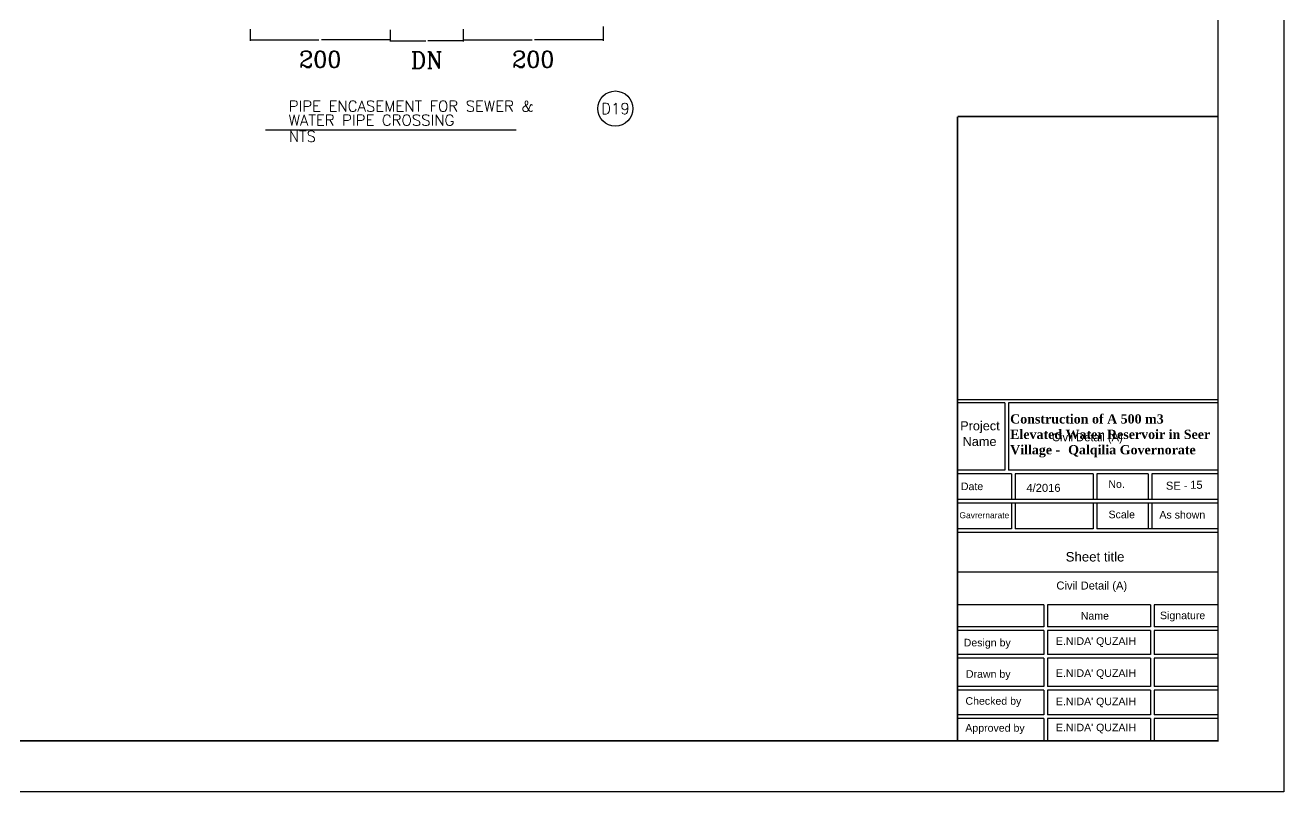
# Model space of a CAD drawing. Extents: x 166525 to 167198, y 178739 to 179747.
# Drawn here: x 167074.49 to 167104.45, y 178909.36 to 178927.59 of the extents above; entities that cross this region are included whole.
import ezdxf
from ezdxf.enums import TextEntityAlignment as Align

# ---------------------------------------------------------------- set-up
doc = ezdxf.new("R2010")
doc.units = 0
doc.header["$MEASUREMENT"] = 0
doc.layers.get('0').update_dxf_attribs({"linetype": 'CONTINUOUS'})
for name, color, linetype in [('1', 7, 'CONTINUOUS'), ('2', 7, 'CONTINUOUS'), ('COVER', 7, 'CONTINUOUS'), ('MHATCH', 8, 'CONTINUOUS'), ('TXT', 6, 'CONTINUOUS'), ('X', 7, 'CONTINUOUS')]:
    doc.layers.add(name, color=color, linetype=linetype)
doc.layers.add('Frame-PW - KA_FRAME', color=7, linetype='CONTINUOUS', lineweight=80)
doc.styles.add('ROMANC', font='romanc', dxfattribs={"height": 30})

# ---------------------------------------------------------------- blocks, each defined once
blk = doc.blocks.new('_ARCHTICK')
at = {"color": 0, "linetype": 'ByBlock', "const_width": 0.15}
blk.add_lwpolyline([(-0.5, -0.5), (0.5, 0.5)], dxfattribs=at)

msp = doc.modelspace()

# ---------------------------------------------------------------- linework, layer by layer
for p, q in [((167102.88082, 178918.67898), (167096.68207, 178918.67898)), ((167097.80673, 178918.6144), (167096.68207, 178918.6144)), ((167097.80673, 178918.6144), (167097.80673, 178917.01191)), ((167102.88082, 178918.6144), (167097.89417, 178918.6144)), ((167097.89417, 178918.6144), (167097.89417, 178917.01191)), ((167097.80673, 178917.01191), (167096.68207, 178917.01191)), ((167097.96602, 178916.92446), (167096.68207, 178916.92446)), ((167102.88082, 178917.01191), (167097.89417, 178917.01191)), ((167097.96602, 178916.92446), (167097.96602, 178916.31235)), ((167099.91056, 178916.92446), (167098.05346, 178916.92446)), ((167098.05346, 178916.92446), (167098.05346, 178916.31235)), ((167099.91056, 178916.92446), (167099.91056, 178916.31235)), ((167099.99801, 178916.92446), (167099.99801, 178916.31235)), ((167101.22168, 178916.92446), (167099.99801, 178916.92446)), ((167101.22168, 178916.92446), (167101.22168, 178916.31235)), ((167102.88082, 178916.92446), (167101.30912, 178916.92446)), ((167101.30912, 178916.92446), (167101.30912, 178916.31235)), ((167102.88082, 178916.31235), (167096.68207, 178916.31235)), ((167097.96602, 178916.31235), (167096.68207, 178916.31235)), ((167102.88082, 178916.22491), (167096.68207, 178916.22491)), ((167097.96602, 178916.22491), (167096.68207, 178916.22491)), ((167097.96602, 178916.22491), (167097.96602, 178915.6128)), ((167099.91056, 178916.31235), (167098.05346, 178916.31235)), ((167099.91056, 178916.22491), (167098.05346, 178916.22491)), ((167098.05346, 178916.22491), (167098.05346, 178915.6128)), ((167099.91056, 178916.22491), (167099.91056, 178915.6128)), ((167101.22168, 178916.31235), (167099.99801, 178916.31235)), ((167101.22168, 178916.22491), (167099.99801, 178916.22491)), ((167099.99801, 178916.22491), (167099.99801, 178915.6128)), ((167101.22168, 178916.22491), (167101.22168, 178915.6128)), ((167101.30912, 178916.22491), (167101.30912, 178915.6128)), ((167097.96602, 178915.6128), (167096.68207, 178915.6128)), ((167099.91056, 178915.6128), (167098.05346, 178915.6128)), ((167102.88082, 178915.6128), (167099.99801, 178915.6128)), ((167102.88082, 178915.52535), (167096.68207, 178915.52535)), ((167102.88082, 178914.57873), (167096.68207, 178914.57873)), ((167098.73557, 178913.80764), (167096.68207, 178913.80764)), ((167098.73557, 178913.80764), (167098.73557, 178913.28298)), ((167101.27147, 178913.80764), (167098.82302, 178913.80764)), ((167098.82302, 178913.80764), (167098.82302, 178913.28298)), ((167101.27147, 178913.80764), (167101.27147, 178913.28298)), ((167102.88082, 178913.80764), (167101.35891, 178913.80764)), ((167101.35891, 178913.80764), (167101.35891, 178913.28298)), ((167098.73557, 178913.28298), (167096.68207, 178913.28298)), ((167098.73557, 178913.19553), (167096.68207, 178913.19553)), ((167098.73557, 178913.19553), (167098.73557, 178912.62401)), ((167101.27147, 178913.28298), (167098.82302, 178913.28298)), ((167101.27147, 178913.19553), (167098.82302, 178913.19553)), ((167098.82302, 178913.19553), (167098.82302, 178912.62401)), ((167101.27147, 178913.19553), (167101.27147, 178912.62401)), ((167102.88082, 178913.28298), (167101.35891, 178913.28298)), ((167102.88082, 178913.19553), (167101.35891, 178913.19553)), ((167101.35891, 178913.19553), (167101.35891, 178912.62401)), ((167098.73557, 178912.62401), (167096.68207, 178912.62401)), ((167101.27147, 178912.62401), (167098.82302, 178912.62401)), ((167102.88082, 178912.62401), (167101.35891, 178912.62401)), ((167098.73557, 178912.53657), (167096.68207, 178912.53657)), ((167098.73557, 178912.53657), (167098.73557, 178911.86273)), ((167101.27147, 178912.53657), (167098.82302, 178912.53657)), ((167098.82302, 178912.53657), (167098.82302, 178911.86273)), ((167101.27147, 178912.53657), (167101.27147, 178911.86273)), ((167102.88082, 178912.53657), (167101.35891, 178912.53657)), ((167101.35891, 178912.53657), (167101.35891, 178911.86273)), ((167098.73557, 178911.86273), (167096.68207, 178911.86273)), ((167098.73557, 178911.77529), (167096.68207, 178911.77529)), ((167098.73557, 178911.77529), (167098.73557, 178911.1889)), ((167101.27147, 178911.86273), (167098.82302, 178911.86273)), ((167101.27147, 178911.77529), (167098.82302, 178911.77529)), ((167098.82302, 178911.77529), (167098.82302, 178911.1889)), ((167101.27147, 178911.77529), (167101.27147, 178911.1889)), ((167102.88082, 178911.86273), (167101.35891, 178911.86273)), ((167102.88082, 178911.77529), (167101.35891, 178911.77529)), ((167101.35891, 178911.77529), (167101.35891, 178911.1889)), ((167098.73557, 178911.1889), (167096.68207, 178911.1889)), ((167098.73557, 178911.10145), (167096.68207, 178911.10145)), ((167098.73557, 178911.10145), (167098.73557, 178910.56809)), ((167101.27147, 178911.1889), (167098.82302, 178911.1889)), ((167098.82302, 178911.10145), (167098.82302, 178910.56809)), ((167101.27147, 178911.10145), (167098.82302, 178911.10145)), ((167101.27147, 178911.10145), (167101.27147, 178910.56809)), ((167102.88082, 178911.1889), (167101.35891, 178911.1889)), ((167101.35891, 178911.10145), (167101.35891, 178910.56809)), ((167102.88082, 178911.10145), (167101.35891, 178911.10145))]:
    msp.add_line(p, q)
at = {"layer": '1', "color": 7, "linetype": 'Continuous'}
msp.add_line((167080.20538, 178925.10784), (167086.17399, 178925.10784), dxfattribs=at)
at = {"layer": '2', "color": 7, "linetype": 'Continuous'}
msp.add_circle((167088.53751, 178925.61169), 0.41806, dxfattribs=at)
at = {"layer": 'COVER', "flags": 128}
msp.add_lwpolyline([(167044.52707, 178951.67934), (167104.44832, 178951.67934), (167104.44832, 178909.35684), (167044.52707, 178909.35684)], close=True, dxfattribs=at)
at = {"layer": 'Frame-PW - KA_FRAME'}
for points, const_width in [([(167102.88082, 178925.42101), (167096.68207, 178925.42101)], 0.04), ([(167096.68207, 178910.56809), (167096.68207, 178925.42101)], 0.03562)]:
    msp.add_lwpolyline(points, dxfattribs=dict(at, const_width=const_width))
at = {"layer": 'MHATCH', "const_width": 0.03562, "flags": 128}
msp.add_lwpolyline([(167046.09457, 178950.46809), (167102.88082, 178950.46809), (167102.88082, 178910.56809), (167046.09457, 178910.56809)], close=True, dxfattribs=at)
at = {"layer": 'MHATCH'}
msp.add_lwpolyline([(167046.45082, 178950.46809), (167102.88082, 178950.46809), (167102.88082, 178910.56809)], dxfattribs=at)
at = {"layer": 'X', "color": 7}
for p, q in [((167088.2474, 178927.56135), (167088.2474, 178927.22502)), ((167079.84479, 178927.50402), (167079.84479, 178927.22502)), ((167083.17675, 178927.48491), (167083.17675, 178927.20591)), ((167083.17675, 178927.42758), (167083.17675, 178927.22502)), ((167084.91544, 178927.50402), (167084.91544, 178927.20591)), ((167084.91544, 178927.48491), (167084.91544, 178927.22502)), ((167079.84479, 178927.24257), (167081.48152, 178927.24257)), ((167083.17675, 178927.24257), (167081.54002, 178927.24257)), ((167083.17675, 178927.22346), (167084.02269, 178927.22346)), ((167084.91544, 178927.22346), (167084.06949, 178927.22346)), ((167084.91544, 178927.24257), (167086.55217, 178927.24257)), ((167088.2474, 178927.24257), (167086.61067, 178927.24257))]:
    msp.add_line(p, q, dxfattribs=at)

# ---------------------------------------------------------------- block references
at = {"layer": 'X', "color": 7, "xscale": 0.01754999998956919, "yscale": 0.01754999998956919, "zscale": 0.01754999998956919, "rotation": 180}
for p in [(167079.84479, 178927.24257), (167084.91544, 178927.24257), (167083.17675, 178927.22346)]:
    msp.add_blockref('_ARCHTICK', p, dxfattribs=at)
at = {"layer": 'X', "color": 7, "xscale": 0.01754999998956919, "yscale": 0.01754999998956919, "zscale": 0.01754999998956919}
for p in [(167083.17675, 178927.24257), (167088.2474, 178927.24257), (167084.91544, 178927.22346)]:
    msp.add_blockref('_ARCHTICK', p, dxfattribs=at)

# ---------------------------------------------------------------- texts
at = {"color": 7, "insert": (167097.9335, 178918.33822), "char_height": 0.2, "width": 4.930876, "attachment_point": 1}
msp.add_mtext('{\\fTimes New Roman|b1|i0|c0|p18;\\H1.1x;\\C256;Construction of A 500 m3 Elevated Water Reservoir in Seer Village - \\H1.2845x; \\H0.77854x;Qalqilia Governorate\\H1.1896x; }', dxfattribs=at)
at = {"layer": '1', "color": 7, "linetype": 'Continuous', "style": 'ROMANC'}
for s, p in [('PIPE ENCASEMENT FOR SEWER &', (167080.76093, 178925.53848)), ('WATER PIPE CROSSING', (167080.76093, 178925.20456)), ('NTS', (167080.76405, 178924.81926))]:
    msp.add_text(s, height=0.26, dxfattribs=at).set_placement(p)
at = {"layer": '1', "color": 7, "linetype": 'Continuous', "char_height": 0.39, "attachment_point": 5, "style": 'ROMANC'}
for s, insert in [('\\A1;200', (167081.51077, 178926.78184)), ('\\A1;DN', (167084.04609, 178926.76273)), ('\\A1;200', (167086.58142, 178926.78184))]:
    msp.add_mtext(s, dxfattribs=dict(at, insert=insert))
at = {"layer": '1', "color": 7, "linetype": 'Continuous', "style": 'ROMANC'}
msp.add_attdef('D19', text='DETAIL', height=0.26, dxfattribs=at).set_placement((167088.53751, 178925.61169), align=Align.MIDDLE)
at = {"layer": 'TXT', "color": 7}
for s, insert, char_height, width, attachment_point in [('{\\fArial|b0|i0|c0|p34;Project }', (167097.68393, 178918.17258), 0.2162446, 0.9779129, 3), ('{\\fArial|b0|i0|c0|p34;Name}', (167097.60871, 178917.79973), 0.2162446, 0.8023905, 3), ('{\\fArial|b0|i0|c0|p34;Civil Detail (A)}', (167100.6144, 178917.88676), 0.1904466, 2.9052944, 3), ('{\\fArial|b0|i0|c0|p34;No.}', (167100.66379, 178916.7678), 0.1802039, 2.4656722, 3), ('{\\fArial|b0|i0|c0|p34;Date}', (167097.29292, 178916.71402), 0.1802039, 2.4656722, 3), ('{\\fArial|b0|i0|c0|p34;4/2016}', (167099.13391, 178916.68355), 0.1904466, 2.6058199, 3), ('\\A1;{\\fArial|b0|i0|c0|p34;SE -}', (167102.15826, 178916.734), 0.1904466, 2.6058199, 3), ('\\A1;{\\fArial|b0|i0|c0|p34;15}', (167102.51542, 178916.75596), 0.1904466, 2.6058199, 3), ('{\\fArial|b0|i0|c178|p34;Gavrernarate}', (167097.91236, 178916.00882), 0.1441631, 1.9725377, 3), ('{\\fArial|b0|i0|c0|p34;Scale}', (167100.90511, 178916.04484), 0.1802039, 2.4656722, 3), ('{\\fArial|b0|i0|c0|p34;As shown}', (167102.57752, 178916.03861), 0.1802039, 2.4656722, 3), ('{\\fArial|b0|i0|c0|p34;Sheet title}', (167099.25509, 178915.06128), 0.2252548, 3.0820902, 1), ('{\\fArial|b0|i0|c0|p34;Civil Detail (A)}', (167100.71966, 178914.35941), 0.1904466, 2.9052944, 3), ('{\\fArial|b0|i0|c0|p34;Name}', (167100.28625, 178913.63393), 0.1802039, 2.4656722, 3), ('{\\fArial|b0|i0|c0|p34;Signature}', (167102.57788, 178913.64391), 0.1802039, 2.4656722, 3), ('{\\fArial|b0|i0|c0|p34;Design by}', (167097.94791, 178912.99668), 0.1802039, 1.1130295, 3), ("{\\fArial|b0|i0|c0|p34;E.NIDA' QUZAIH}", (167100.93088, 178913.03295), 0.1802039, 2.1409455, 3), ("{\\fArial|b0|i0|c0|p34;E.NIDA' QUZAIH}", (167100.93088, 178912.27167), 0.1802039, 2.1409455, 3), ('{\\fArial|b0|i0|c0|p34;Drawn by}', (167097.9443, 178912.25037), 0.1802039, 1.1094247, 3), ('{\\fArial|b0|i0|c0|p34;Checked by}', (167098.1994, 178911.60823), 0.1802039, 1.3645265, 3), ("{\\fArial|b0|i0|c0|p34;E.NIDA' QUZAIH}", (167100.93088, 178911.59784), 0.1802039, 2.1409455, 3), ('{\\fArial|b0|i0|c0|p34;Approved by}', (167098.2792, 178910.96673), 0.1802039, 1.4443199, 3), ("{\\fArial|b0|i0|c0|p34;E.NIDA' QUZAIH}", (167100.93088, 178910.97703), 0.1802039, 2.1409455, 3)]:
    msp.add_mtext(s, dxfattribs=dict(at, insert=insert, char_height=char_height, width=width, attachment_point=attachment_point))

doc.saveas('drawing.dxf')
